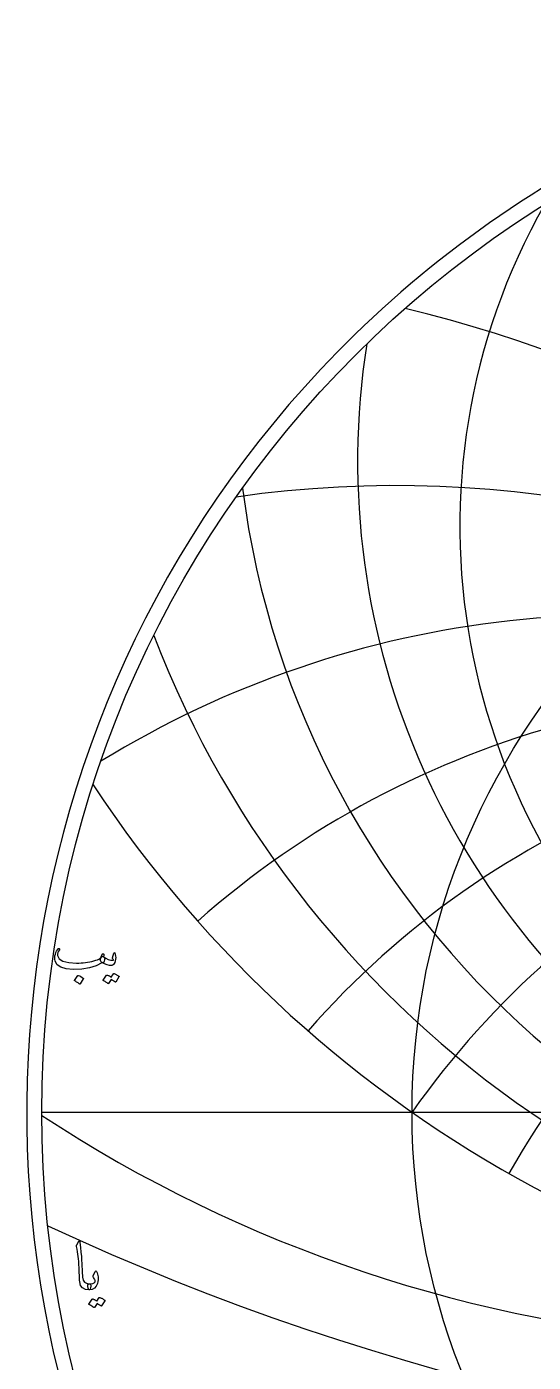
# Model space of a CAD drawing. Header units: millimetres. Extents: x -57 to 57, y -57 to 58.
# Drawn here: x -56.6 to -30.2, y -13 to 56.5 of the extents above; entities that cross this region are included whole.
import ezdxf

# ---------------------------------------------------------------- set-up
doc = ezdxf.new("R2010")
doc.units = ezdxf.units.MM
for name, color, linetype in [('CUT_OUTER', 1, 'Continuous'), ('ENGRAVE', 7, 'Continuous'), ('ENGRAVE_FINE', 8, 'Continuous'), ('TEXT', 5, 'Continuous')]:
    doc.layers.add(name, color=color, linetype=linetype)

msp = doc.modelspace()

# ---------------------------------------------------------------- linework, layer by layer
at = {"layer": 'CUT_OUTER'}
for centre, radius, start, end in [((-0.0002, -0.0001), 56.5799, 134.296617, 87.801785), ((-0.0009, 0.0013), 56.5785, 92.197186, 134.297159)]:
    msp.add_arc(centre, radius, start, end, dxfattribs=at)
at = {"layer": 'ENGRAVE'}
msp.add_lwpolyline([(-55.8, 0), (55.8, 0)], dxfattribs=at)
for radius in [55.8, 36.5261]:
    msp.add_circle((0, 0), radius, dxfattribs=at)
for centre, radius, start, end in [((0, 30.5213), 34.0384, 150.489572, 29.510428), ((0, 33.9006), 39.3594, 171.048618, 8.951382), ((0, 38.2865), 45.7178, 187.258895, 352.741105), ((0, 44.1236), 53.5699, 201.114774, 338.885226), ((0, -25.5758), 44.5901, 35, 145), ((0, -25.5758), 44.5901, 35, 145), ((0, 52.1647), 63.6813, 213.457046, 326.542954), ((-16.1216, 60.1666), 72.2086, 236.667709, 266.3319)]:
    msp.add_arc(centre, radius, start, end, dxfattribs=at)
at = {"layer": 'ENGRAVE_FINE'}
for centre, radius, start, end in [((-53.1404, -25.5758), 69.3699, 13.093178, 76.453832), ((-53.1404, -25.5758), 69.3699, 13.093178, 76.453832), ((-37.4156, -25.5758), 58.2083, 16.728117, 98.165378), ((-37.4156, -25.5758), 58.2083, 16.728117, 98.165378), ((-25.7441, -25.5758), 51.4882, 20.634058, 121.597056), ((-25.7441, -25.5758), 51.4882, 20.634058, 121.597056), ((-16.2295, -25.5758), 47.4518, 24.899487, 131.516559), ((-16.2295, -25.5758), 47.4518, 24.899487, 131.516559), ((-7.8624, -25.5758), 45.278, 29.638097, 138.81173), ((-7.8624, -25.5758), 45.278, 29.638097, 138.81173), ((7.8624, -25.5758), 45.278, 41.18827, 150.361903), ((7.8624, -25.5758), 45.278, 41.18827, 150.361903), ((0, 113.0953), 131.3065, 245.003172, 294.996828)]:
    msp.add_arc(centre, radius, start, end, dxfattribs=at)
at = {"layer": 'TEXT'}
for points in [[(-52.5839, 8.0982), (-52.5805, 8.0964), (-52.5773, 8.0947), (-52.5743, 8.0929), (-52.5716, 8.0912), (-52.5688, 8.0892), (-52.5659, 8.0868), (-52.5627, 8.0839), (-52.5593, 8.0806), (-52.5309, 8.0472), (-52.5197, 7.9996), (-52.5256, 7.938), (-52.5487, 7.8624), (-52.57, 7.8164), (-52.5918, 7.7876), (-52.614, 7.7759), (-52.6367, 7.7814), (-52.6481, 7.7869), (-52.6578, 7.7893), (-52.6657, 7.7887), (-52.6719, 7.7849), (-52.9605, 7.627), (-53.3055, 7.5156), (-53.7068, 7.451), (-54.1644, 7.4329), (-54.5344, 7.4646), (-54.8138, 7.5491), (-55.0026, 7.6864), (-55.1007, 7.8764), (-55.1159, 7.9662), (-55.1192, 8.056), (-55.1106, 8.1457), (-55.0901, 8.2355), (-55.0622, 8.3149), (-55.0277, 8.3877), (-54.9865, 8.4539), (-54.9388, 8.5136), (-54.9298, 8.521), (-54.9203, 8.5259), (-54.9104, 8.5281), (-54.9001, 8.5276), (-54.8904, 8.5235), (-54.8825, 8.518), (-54.8763, 8.5111), (-54.8719, 8.503), (-54.8699, 8.4951), (-54.871, 8.4854), (-54.8752, 8.474), (-54.8825, 8.4608), (-54.9335, 8.386), (-54.9669, 8.3129), (-54.9828, 8.2416), (-54.981, 8.1721), (-54.8974, 7.9979), (-54.7029, 7.8729), (-54.3976, 7.7972), (-53.9813, 7.7708), (-53.8671, 7.7726), (-53.753, 7.7779), (-53.6391, 7.7867), (-53.5255, 7.799), (-53.4128, 7.8148), (-53.3015, 7.8342), (-53.1919, 7.8571), (-53.0837, 7.8835), (-52.9788, 7.9134), (-52.8928, 7.9433), (-52.8257, 7.9732), (-52.7775, 8.0032), (-52.7589, 8.019), (-52.7419, 8.0384), (-52.7264, 8.0612), (-52.7124, 8.0876), (-52.6993, 8.1171), (-52.6864, 8.1492), (-52.6738, 8.184), (-52.6613, 8.2214), (-52.6565, 8.2328), (-52.649, 8.2425), (-52.6389, 8.2504), (-52.6261, 8.2566), (-52.6125, 8.2599), (-52.5997, 8.2592), (-52.5879, 8.2546), (-52.5769, 8.246), (-52.5681, 8.2342), (-52.5628, 8.2196), (-52.561, 8.2025), (-52.5628, 8.1827)], [(-52.6895, 7.8166), (-52.7278, 7.8529), (-52.7476, 7.8984), (-52.7489, 7.9532), (-52.7317, 8.0172), (-52.6946, 8.0747), (-52.6605, 8.1096), (-52.6294, 8.1222), (-52.6015, 8.1123), (-52.4695, 8.0249), (-52.3375, 7.9636), (-52.2055, 7.9281), (-52.0735, 7.9187), (-52.0689, 7.9196), (-52.0656, 7.9222), (-52.0636, 7.9266), (-52.0629, 7.9328), (-52.0662, 7.9444), (-52.0761, 7.9618), (-52.0926, 7.9849), (-52.1157, 8.0137), (-52.1201, 8.0225), (-52.1228, 8.0313), (-52.1237, 8.0401), (-52.1228, 8.0489), (-52.0383, 8.2918), (-52.0343, 8.301), (-52.0295, 8.3076), (-52.0238, 8.3116), (-52.0172, 8.3129), (-52.0106, 8.3118), (-52.0049, 8.3085), (-52, 8.303), (-51.9961, 8.2953), (-51.9697, 8.2163), (-51.9538, 8.1378), (-51.9485, 8.0597), (-51.9538, 7.982), (-51.971, 7.8855), (-51.9943, 7.8069), (-52.0238, 7.7464), (-52.0594, 7.704), (-52.0865, 7.6806), (-52.1113, 7.6635), (-52.134, 7.6525), (-52.1545, 7.6476), (-52.2724, 7.645), (-52.4009, 7.6723), (-52.5399, 7.7295), (-52.6895, 7.8166)], [(-53.918, 7.1196), (-53.9136, 7.124), (-53.9074, 7.1267), (-53.8995, 7.1276), (-53.8898, 7.1267), (-53.8214, 7.099), (-53.7569, 7.0651), (-53.6964, 7.025), (-53.6399, 6.9788), (-53.6344, 6.9718), (-53.632, 6.9648), (-53.6326, 6.9577), (-53.6364, 6.9507), (-53.8018, 6.6832), (-53.808, 6.6768), (-53.8159, 6.6752), (-53.8256, 6.6785), (-53.837, 6.6867), (-53.8469, 6.6937), (-53.8625, 6.7043), (-53.8839, 6.7184), (-53.9109, 6.736), (-53.9442, 6.7571), (-53.984, 6.7817), (-54.0304, 6.8099), (-54.0834, 6.8416), (-54.0905, 6.8468), (-54.094, 6.8521), (-54.094, 6.8574), (-54.0905, 6.8627)], [(-52.0629, 7.2182), (-52.0585, 7.2226), (-52.0524, 7.2252), (-52.0445, 7.2261), (-52.0348, 7.2252), (-52.0001, 7.2123), (-51.9666, 7.198), (-51.9341, 7.1823), (-51.9028, 7.1654), (-51.8723, 7.1469), (-51.8425, 7.1267), (-51.8134, 7.1047), (-51.7849, 7.0809), (-51.7794, 7.0737), (-51.7769, 7.066), (-51.7776, 7.0578), (-51.7813, 7.0492), (-51.9503, 6.7817), (-51.9549, 6.7782), (-51.9617, 6.7782), (-51.9708, 6.7817), (-51.982, 6.7888), (-51.9897, 6.7952), (-52.0022, 6.8042), (-52.0196, 6.8155), (-52.0418, 6.8292), (-52.0691, 6.8456), (-52.1017, 6.8649), (-52.1395, 6.887), (-52.1826, 6.912), (-52.3164, 6.7043), (-52.3225, 6.6979), (-52.3305, 6.6964), (-52.3401, 6.6997), (-52.3516, 6.7078), (-52.3615, 6.7148), (-52.3771, 6.7254), (-52.3984, 6.7395), (-52.4255, 6.7571), (-52.4587, 6.7782), (-52.4985, 6.8028), (-52.545, 6.831), (-52.598, 6.8627), (-52.6035, 6.868), (-52.6059, 6.8732), (-52.6052, 6.8785), (-52.6015, 6.8838), (-52.429, 7.1408), (-52.4246, 7.1452), (-52.4185, 7.1478), (-52.4105, 7.1487), (-52.4009, 7.1478), (-52.3714, 7.1382), (-52.3428, 7.1271), (-52.3151, 7.1145), (-52.2882, 7.1003), (-52.2623, 7.0848), (-52.2372, 7.0682), (-52.213, 7.0504), (-52.1897, 7.0316)], [(-53.8615, -6.7217), (-53.8546, -6.7111), (-53.8483, -6.7041), (-53.8423, -6.7006), (-53.8368, -6.7006), (-53.8285, -6.7052), (-53.821, -6.719), (-53.8144, -6.7421), (-53.8087, -6.7745), (-53.7796, -7.0374), (-53.7559, -7.2805), (-53.7374, -7.5038), (-53.7242, -7.7073), (-53.7157, -7.8813), (-53.7079, -8.0373), (-53.7007, -8.1752), (-53.6943, -8.2951), (-53.6886, -8.397), (-53.6841, -8.4808), (-53.6807, -8.5466), (-53.6784, -8.5943), (-53.6472, -8.7373), (-53.5781, -8.8425), (-53.4712, -8.9098), (-53.3264, -8.9393), (-53.2862, -8.9498), (-53.2604, -8.9745), (-53.2492, -9.0132), (-53.2525, -9.066), (-53.269, -9.1492), (-53.2868, -9.2086), (-53.306, -9.2442), (-53.3264, -9.2561), (-53.5301, -9.2292), (-53.6802, -9.1487), (-53.7765, -9.0145), (-53.8192, -8.8266), (-53.8259, -8.7368), (-53.832, -8.6467), (-53.8374, -8.5564), (-53.8421, -8.4658), (-53.8464, -8.3751), (-53.8505, -8.2841), (-53.8543, -8.1929), (-53.8579, -8.1015), (-53.8645, -7.9272), (-53.8738, -7.7702), (-53.8857, -7.6306), (-53.9002, -7.5084), (-53.9173, -7.391), (-53.9371, -7.266), (-53.9596, -7.1332), (-53.9847, -6.9927), (-53.988, -6.9674), (-53.9873, -6.9443), (-53.9827, -6.9234), (-53.9741, -6.9047)], [(-53.1152, -8.5134), (-53.0167, -8.2951), (-53.0021, -8.2711), (-52.9867, -8.2626), (-52.9705, -8.2694), (-52.9533, -8.2916), (-52.9216, -8.3582), (-52.897, -8.4276), (-52.8794, -8.4998), (-52.8688, -8.575), (-52.8655, -8.6534), (-52.8697, -8.7356), (-52.8814, -8.8215), (-52.9005, -8.9111), (-52.9588, -9.062), (-53.0492, -9.1698), (-53.1718, -9.2345), (-53.3264, -9.2561), (-53.3442, -9.2449), (-53.3625, -9.2112), (-53.3812, -9.1551), (-53.4003, -9.0766), (-53.4058, -9.0345), (-53.4047, -9), (-53.397, -8.9729), (-53.3827, -8.9534), (-53.3713, -8.9459), (-53.3581, -8.941), (-53.3431, -8.9388), (-53.3264, -8.9393), (-53.229, -8.9362), (-53.1443, -8.9164), (-53.0723, -8.8799), (-53.0131, -8.8266), (-53.0105, -8.8225), (-53.0096, -8.817), (-53.0105, -8.8101), (-53.0131, -8.802), (-53.027, -8.7523), (-53.0475, -8.7017), (-53.0745, -8.6502), (-53.1082, -8.5978), (-53.1192, -8.578), (-53.124, -8.5574), (-53.1227, -8.5358), (-53.1152, -8.5134)], [(-52.8019, -9.6538), (-52.7975, -9.6494), (-52.7914, -9.6468), (-52.7835, -9.6459), (-52.7738, -9.6468), (-52.7391, -9.6598), (-52.7056, -9.6741), (-52.6731, -9.6897), (-52.6418, -9.7066), (-52.6113, -9.7251), (-52.5815, -9.7454), (-52.5523, -9.7674), (-52.5239, -9.7911), (-52.5184, -9.7984), (-52.5159, -9.8061), (-52.5166, -9.8142), (-52.5203, -9.8228), (-52.6893, -10.0903), (-52.6939, -10.0938), (-52.7007, -10.0938), (-52.7098, -10.0903), (-52.721, -10.0833), (-52.7287, -10.0768), (-52.7412, -10.0679), (-52.7586, -10.0566), (-52.7808, -10.0428), (-52.8081, -10.0264), (-52.8407, -10.0072), (-52.8785, -9.9851), (-52.9216, -9.9601), (-53.0554, -10.1678), (-53.0615, -10.1741), (-53.0695, -10.1757), (-53.0791, -10.1724), (-53.0906, -10.1642), (-53.1005, -10.1572), (-53.1161, -10.1466), (-53.1374, -10.1326), (-53.1645, -10.115), (-53.1977, -10.0938), (-53.2375, -10.0692), (-53.284, -10.041), (-53.337, -10.0094), (-53.3425, -10.0041), (-53.3449, -9.9988), (-53.3442, -9.9935), (-53.3405, -9.9882), (-53.168, -9.7313), (-53.1636, -9.7269), (-53.1575, -9.7242), (-53.1495, -9.7234), (-53.1399, -9.7242), (-53.1104, -9.7338), (-53.0818, -9.7449), (-53.0541, -9.7576), (-53.0272, -9.7718), (-53.0013, -9.7873), (-52.9762, -9.8039), (-52.952, -9.8216), (-52.9287, -9.8404)]]:
    msp.add_lwpolyline(points, close=True, dxfattribs=at)

doc.saveas('drawing.dxf')
